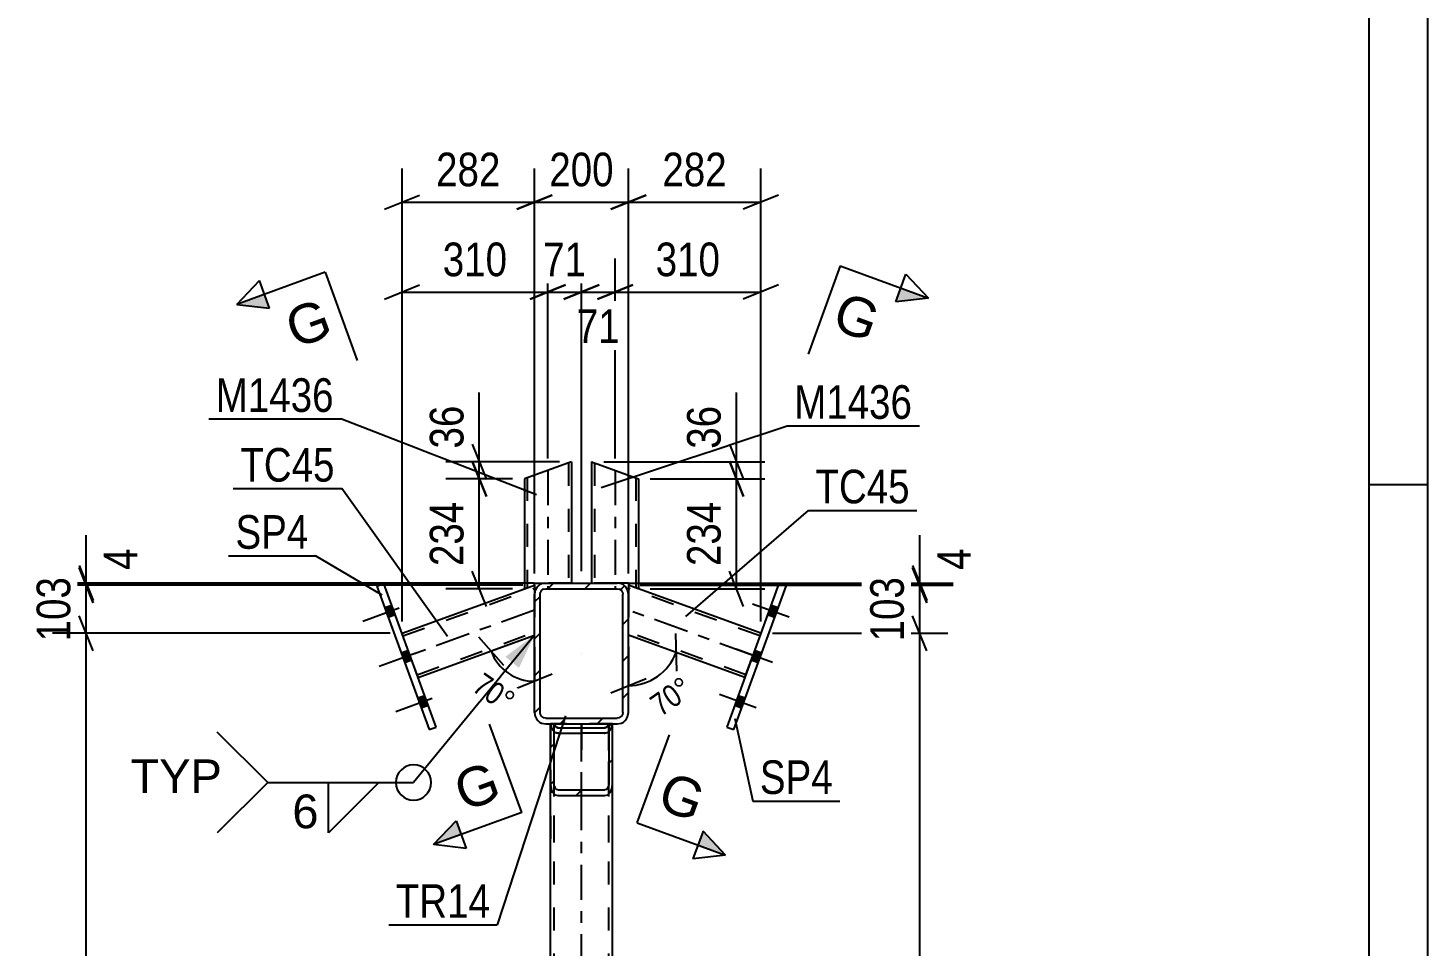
# Model space of a CAD drawing. Header units: millimetres. Extents: x -81 to 760, y -449 to 145.
# Drawn here: x 640.9 to 760.1, y -190 to -111.8 of the extents above; entities that cross this region are included whole.
import ezdxf

# ---------------------------------------------------------------- set-up
doc = ezdxf.new("R2010")
doc.units = ezdxf.units.MM
doc.linetypes.add('DXK_LINE_DOT2', pattern=[3.9198, 1.9599, -1.9599])
doc.linetypes.add('DXK_LINE_DOT3', pattern=[5.9187, 2.979, -0.9799, 0.9799, -0.9799])
doc.styles.add('Arial', font='ARIAL.TTF', dxfattribs={"height": 0.2})
doc.styles.add('Arial Narrow', font='ARIALN.TTF', dxfattribs={"height": 0.2})

# ---------------------------------------------------------------- blocks, each defined once
blk = doc.blocks.new('Unknown-389626899-1162 - 18990')
at = {"color": 5, "linetype": 'Continuous'}
for p, q in [((760.08, -448.66), (760.08, 145.34)), ((755.08, -443.66), (755.08, 140.34)), ((760.08, -150.66), (755.08, -150.66))]:
    blk.add_line(p, q, dxfattribs=at)
blk = doc.blocks.new('Part-389626899-33345 - 33341')
at = {"linetype": 'Continuous'}
h = blk.add_hatch(dxfattribs=at)
h.set_pattern_fill('', scale=0.7, style=0, pattern_type=0)
h.set_pattern_definition([(45, (685.3588, -176.199), (-1.57154, 1.57154), [])])
h.paths.add_polyline_path([(685.36, -171.04), (685.36, -176.2), (685.41, -176.56), (685.55, -176.87), (685.75, -177.08), (686, -177.15), (690, -177.15), (690.24, -177.08), (690.45, -176.87), (690.59, -176.56), (690.64, -176.2), (690.64, -171.04), (690.32, -171.04), (690.32, -176.2), (690.29, -176.38), (690.23, -176.53), (690.12, -176.64), (690, -176.67), (686, -176.67), (685.88, -176.64), (685.77, -176.53), (685.7, -176.38), (685.68, -176.2), (685.68, -171.04)])
at = {"color": 7, "linetype": 'DXK_LINE_DOT2'}
for p, q in [((685.36, -176.2), (685.36, -171.04)), ((685.36, -171.04), (685.38, -171.04)), ((685.7, -171.04), (685.38, -171.04)), ((685.41, -171.26), (685.38, -171.04)), ((685.68, -176.2), (685.68, -171.04)), ((685.68, -171.04), (685.7, -171.04)), ((690.62, -171.04), (690.3, -171.04)), ((690.32, -176.2), (690.32, -171.04)), ((690.62, -171.04), (690.59, -171.26)), ((690.64, -171.04), (690.62, -171.04)), ((690.64, -176.2), (690.64, -171.04)), ((686, -171.84), (685.75, -171.77)), ((686, -171.84), (690, -171.84)), ((690.24, -171.77), (690, -171.84))]:
    blk.add_line(p, q, dxfattribs=at)
at = {"color": 2, "linetype": 'Continuous'}
for p, q in [((685.36, -176.2), (685.36, -171.04)), ((685.68, -171.04), (685.36, -171.04)), ((685.68, -176.2), (685.68, -171.04)), ((685.7, -171.04), (685.7, -171.08)), ((685.88, -171.33), (686, -171.37)), ((686, -171.37), (690, -171.37)), ((690, -171.37), (690.12, -171.33)), ((690.29, -171.08), (690.3, -171.04)), ((690.64, -171.04), (690.32, -171.04)), ((690.32, -171.04), (690.32, -176.2)), ((690.64, -176.2), (690.64, -171.04)), ((685.36, -176.2), (685.41, -176.56)), ((685.7, -176.38), (685.68, -176.2)), ((690.32, -176.2), (690.29, -176.38)), ((690.59, -176.56), (690.64, -176.2)), ((685.75, -177.08), (686, -177.15)), ((686, -176.67), (685.88, -176.64)), ((686, -176.67), (690, -176.67)), ((686, -177.15), (690, -177.15)), ((690.12, -176.64), (690, -176.67)), ((690, -177.15), (690.24, -177.08))]:
    blk.add_line(p, q, dxfattribs=at)
at = {"color": 7, "linetype": 'DXK_LINE_DOT3'}
blk.add_line((688, -171.04), (688, -173.24), dxfattribs=at)
at = {"color": 7, "linetype": 'DXK_LINE_DOT2'}
for centre, start, end in [((686.25, -171.06), 192.9985, 235.0231), ((689.75, -171.06), 304.9769, 347.0015)]:
    blk.add_arc(centre, 0.863, start, end, dxfattribs=at)
at = {"color": 2, "linetype": 'Continuous'}
for centre, radius, start, end in [((686.12, -170.98), 0.432, 192.9985, 235.0231), ((689.87, -170.98), 0.432, 304.9769, 347.0015), ((686.12, -176.28), 0.432, 192.9985, 235.0231), ((689.87, -176.28), 0.432, 304.9769, 347.0015), ((686.25, -176.37), 0.863, 192.9985, 235.0231), ((689.75, -176.37), 0.863, 304.9769, 347.0015)]:
    blk.add_arc(centre, radius, start, end, dxfattribs=at)
blk = doc.blocks.new('Part-389626899-33349 - 33341')
at = {"color": 7, "linetype": 'DXK_LINE_DOT2'}
for p, q in [((685.36, -171.04), (690.64, -171.04)), ((685.36, -176.2), (685.36, -171.04)), ((685.68, -286.64), (685.68, -171.04)), ((690.32, -286.64), (690.32, -171.04)), ((690.64, -176.2), (690.64, -171.04))]:
    blk.add_line(p, q, dxfattribs=at)
at = {"color": 7, "linetype": 'DXK_LINE_DOT3'}
blk.add_line((688, -286.64), (688, -171.04), dxfattribs=at)
at = {"color": 2, "linetype": 'Continuous'}
for p, q in [((685.36, -281.49), (685.36, -176.2)), ((690.64, -281.49), (690.64, -176.2))]:
    blk.add_line(p, q, dxfattribs=at)
blk = doc.blocks.new('Part-389626899-33392 - 33341')
at = {"color": 2, "linetype": 'Continuous'}
for p, q in [((692, -159.22), (692, -159.73)), ((692, -159.73), (692, -160)), ((703.28, -163.32), (692.86, -159.53)), ((701.91, -167.08), (692, -163.47))]:
    blk.add_line(p, q, dxfattribs=at)
at = {"color": 7, "linetype": 'DXK_LINE_DOT2'}
for p, q in [((692.86, -159.53), (692, -159.22)), ((692, -159.22), (692, -159.26)), ((692, -159.26), (692, -159.37)), ((703.19, -163.55), (692, -159.47)), ((692, -160), (692, -163.47)), ((701.99, -166.86), (692, -163.22)), ((701.91, -167.08), (703.28, -163.32))]:
    blk.add_line(p, q, dxfattribs=at)
at = {"color": 7, "linetype": 'DXK_LINE_DOT3'}
blk.add_line((702.59, -165.2), (692, -161.35), dxfattribs=at)
blk = doc.blocks.new('Part-389626899-33352 - 33341')
at = {"color": 2, "linetype": 'Continuous'}
for p, q in [((672.72, -163.32), (683.14, -159.53)), ((684, -159.22), (684, -159.26)), ((684, -159.26), (684, -159.73)), ((684, -159.73), (684, -160)), ((674.09, -167.08), (684, -163.47))]:
    blk.add_line(p, q, dxfattribs=at)
at = {"color": 7, "linetype": 'DXK_LINE_DOT2'}
for p, q in [((672.8, -163.55), (684, -159.47)), ((683.14, -159.53), (684, -159.22)), ((684, -159.37), (684, -159.73)), ((684, -160), (684, -163.47)), ((674.01, -166.86), (684, -163.22)), ((674.09, -167.08), (672.72, -163.32)), ((684, -163.47), (684, -163.44))]:
    blk.add_line(p, q, dxfattribs=at)
at = {"color": 7, "linetype": 'DXK_LINE_DOT3'}
blk.add_line((684, -161.35), (673.41, -165.2), dxfattribs=at)
blk = doc.blocks.new('Part-389626899-33363 - 33341')
at = {"linetype": 'Continuous'}
h = blk.add_hatch(dxfattribs=at)
h.set_pattern_fill('', scale=0.7, style=0, pattern_type=0)
h.set_pattern_definition([(45, (683.9988, -170.0845), (-1.57154, 1.57154), [])])
h.paths.add_polyline_path([(684, -160), (684, -170.08), (684.07, -170.45), (684.28, -170.76), (684.59, -170.97), (684.96, -171.04), (691.04, -171.04), (691.41, -170.97), (691.72, -170.76), (691.93, -170.45), (692, -170.08), (692, -160), (691.93, -159.64), (691.72, -159.33), (691.41, -159.12), (691.04, -159.04), (684.96, -159.04), (684.59, -159.12), (684.28, -159.33), (684.07, -159.64)])
h.paths.add_polyline_path([(684.62, -159.67), (684.78, -159.56), (684.96, -159.52), (691.04, -159.52), (691.22, -159.56), (691.38, -159.67), (691.48, -159.82), (691.52, -160), (691.52, -170.08), (691.48, -170.27), (691.38, -170.42), (691.22, -170.53), (691.04, -170.56), (684.96, -170.56), (684.78, -170.53), (684.62, -170.42), (684.52, -170.27), (684.48, -170.08), (684.48, -160), (684.52, -159.82)])
at = {"color": 2, "linetype": 'Continuous'}
for p, q in [((684.07, -159.64), (684, -160)), ((684.96, -159.04), (684.59, -159.12)), ((684.78, -159.56), (684.96, -159.52)), ((684.96, -159.04), (691.04, -159.04)), ((684.96, -159.52), (691.04, -159.52)), ((691.41, -159.12), (691.04, -159.04)), ((691.04, -159.52), (691.22, -159.56)), ((692, -160), (691.93, -159.64)), ((684, -170.08), (684, -160)), ((684.48, -160), (684.52, -159.82)), ((684.48, -170.08), (684.48, -160)), ((691.48, -159.82), (691.52, -160)), ((691.52, -170.08), (691.52, -160)), ((692, -170.08), (692, -160)), ((684, -170.08), (684.07, -170.45)), ((684.52, -170.27), (684.48, -170.08)), ((691.52, -170.08), (691.48, -170.27)), ((691.93, -170.45), (692, -170.08)), ((684.59, -170.97), (684.96, -171.04)), ((684.96, -170.56), (684.78, -170.53)), ((684.96, -170.56), (691.04, -170.56)), ((684.96, -171.04), (691.04, -171.04)), ((691.22, -170.53), (691.04, -170.56)), ((691.04, -171.04), (691.41, -170.97))]:
    blk.add_line(p, q, dxfattribs=at)
at = {"color": 7, "linetype": 'DXK_LINE_DOT3'}
blk.add_line((688, -165.04), (688, -165.04), dxfattribs=at)
at = {"color": 2, "linetype": 'Continuous'}
for centre, radius, start, end in [((684.96, -160), 0.96, 112.5, 157.5), ((684.96, -160), 0.48, 112.5, 157.5), ((691.04, -160), 0.48, 22.5, 67.5), ((691.04, -160), 0.96, 22.5, 67.5), ((684.96, -170.08), 0.96, 202.5, 247.5), ((684.96, -170.08), 0.48, 202.5, 247.5), ((691.04, -170.08), 0.48, 292.5, 337.5), ((691.04, -170.08), 0.96, 292.5, 337.5)]:
    blk.add_arc(centre, radius, start, end, dxfattribs=at)
blk = doc.blocks.new('Bolt-389626899-33522 - 33341')
at = {"linetype": 'Continuous'}
for points in [[(672.15, -161.76), (671.85, -160.94), (671.25, -161.15), (671.55, -161.98)], [(672.15, -161.76), (671.85, -160.94), (671.25, -161.15), (671.55, -161.98)], [(672.15, -161.76), (671.85, -160.94), (671.25, -161.15), (671.55, -161.98)], [(673.56, -165.61), (673.26, -164.79), (672.65, -165.01), (672.96, -165.83)], [(673.56, -165.61), (673.26, -164.79), (672.65, -165.01), (672.96, -165.83)], [(674.96, -169.47), (674.66, -168.64), (674.06, -168.86), (674.36, -169.69)], [(674.96, -169.47), (674.66, -168.64), (674.06, -168.86), (674.36, -169.69)], [(674.96, -169.47), (674.66, -168.64), (674.06, -168.86), (674.36, -169.69)]]:
    blk.add_hatch(color=1, dxfattribs=at).paths.add_polyline_path(points)
at = {"color": 1, "linetype": 'Continuous'}
for p, q in [((671.85, -160.94), (671.25, -161.15)), ((671.85, -160.94), (671.25, -161.15)), ((671.85, -160.94), (671.25, -161.15)), ((672.49, -161.17), (669.37, -162.31)), ((672.49, -161.17), (669.37, -162.31)), ((672.49, -161.17), (669.37, -162.31)), ((672.15, -161.76), (671.55, -161.98)), ((672.15, -161.76), (671.55, -161.98)), ((672.15, -161.76), (671.55, -161.98)), ((673.9, -165.02), (670.78, -166.16)), ((673.9, -165.02), (670.78, -166.16)), ((673.26, -164.79), (672.65, -165.01)), ((673.26, -164.79), (672.65, -165.01)), ((673.56, -165.61), (672.96, -165.83)), ((673.56, -165.61), (672.96, -165.83)), ((675.3, -168.88), (672.18, -170.01)), ((675.3, -168.88), (672.18, -170.01)), ((675.3, -168.88), (672.18, -170.01)), ((674.66, -168.64), (674.06, -168.86)), ((674.66, -168.64), (674.06, -168.86)), ((674.66, -168.64), (674.06, -168.86)), ((674.96, -169.47), (674.36, -169.69)), ((674.96, -169.47), (674.36, -169.69)), ((674.96, -169.47), (674.36, -169.69))]:
    blk.add_line(p, q, dxfattribs=at)
blk = doc.blocks.new('Bolt-389626899-33523 - 33341')
at = {"linetype": 'Continuous'}
for points in [[(704.44, -161.98), (704.75, -161.15), (704.14, -160.94), (703.84, -161.76)], [(704.44, -161.98), (704.75, -161.15), (704.14, -160.94), (703.84, -161.76)], [(704.44, -161.98), (704.75, -161.15), (704.14, -160.94), (703.84, -161.76)], [(703.04, -165.83), (703.34, -165.01), (702.74, -164.79), (702.44, -165.62)], [(703.04, -165.83), (703.34, -165.01), (702.74, -164.79), (702.44, -165.62)], [(701.64, -169.69), (701.94, -168.86), (701.34, -168.64), (701.04, -169.47)], [(701.64, -169.69), (701.94, -168.86), (701.34, -168.64), (701.04, -169.47)], [(701.64, -169.69), (701.94, -168.86), (701.34, -168.64), (701.04, -169.47)]]:
    blk.add_hatch(color=1, dxfattribs=at).paths.add_polyline_path(points)
at = {"color": 1, "linetype": 'Continuous'}
for p, q in [((705.68, -161.96), (702.56, -160.83)), ((705.68, -161.96), (702.56, -160.83)), ((705.68, -161.96), (702.56, -160.83)), ((704.75, -161.15), (704.14, -160.94)), ((704.75, -161.15), (704.14, -160.94)), ((704.75, -161.15), (704.14, -160.94)), ((704.44, -161.98), (703.84, -161.76)), ((704.44, -161.98), (703.84, -161.76)), ((704.44, -161.98), (703.84, -161.76)), ((704.28, -165.82), (701.16, -164.68)), ((704.28, -165.82), (701.16, -164.68)), ((703.04, -165.83), (702.44, -165.62)), ((703.04, -165.83), (702.44, -165.62)), ((703.34, -165.01), (702.74, -164.79)), ((703.34, -165.01), (702.74, -164.79)), ((702.88, -169.67), (699.76, -168.53)), ((702.88, -169.67), (699.76, -168.53)), ((702.88, -169.67), (699.76, -168.53)), ((701.94, -168.86), (701.34, -168.64)), ((701.94, -168.86), (701.34, -168.64)), ((701.94, -168.86), (701.34, -168.64)), ((701.64, -169.69), (701.04, -169.47)), ((701.64, -169.69), (701.04, -169.47)), ((701.64, -169.69), (701.04, -169.47))]:
    blk.add_line(p, q, dxfattribs=at)
blk = doc.blocks.new('Part-389626899-33395 - 33341')
at = {"color": 2, "linetype": 'Continuous'}
for p, q in [((670.58, -159.31), (671.18, -159.09)), ((670.58, -159.31), (675.03, -171.53)), ((675.63, -171.31), (671.18, -159.09)), ((675.03, -171.53), (675.63, -171.31))]:
    blk.add_line(p, q, dxfattribs=at)
at = {"color": 7, "linetype": 'DXK_LINE_DOT3'}
blk.add_line((673.11, -165.31), (673.11, -165.31), dxfattribs=at)
blk = doc.blocks.new('Part-389626899-33396 - 33341')
at = {"color": 2, "linetype": 'Continuous'}
for p, q in [((704.81, -159.09), (700.37, -171.31)), ((700.97, -171.53), (705.42, -159.31)), ((705.42, -159.31), (704.81, -159.09)), ((700.37, -171.31), (700.97, -171.53))]:
    blk.add_line(p, q, dxfattribs=at)
at = {"color": 7, "linetype": 'DXK_LINE_DOT3'}
blk.add_line((702.89, -165.31), (702.89, -165.31), dxfattribs=at)
blk = doc.blocks.new('Part-389626899-33447 - 33341')
at = {"color": 7, "linetype": 'DXK_LINE_DOT2'}
for p, q in [((690.64, -171.04), (685.36, -171.04)), ((685.36, -171.04), (685.36, -181.15)), ((685.38, -171.04), (685.41, -171.26)), ((685.68, -181.15), (685.68, -171.04)), ((685.68, -171.04), (685.7, -171.04)), ((685.7, -171.08), (685.7, -171.04)), ((686, -171.37), (685.88, -171.33)), ((686, -171.37), (690, -171.37)), ((690.12, -171.33), (690, -171.37)), ((690.3, -171.04), (690.29, -171.08)), ((690.32, -181.15), (690.32, -171.04)), ((690.59, -171.26), (690.62, -171.04)), ((690.64, -181.15), (690.64, -171.04)), ((685.75, -171.77), (685.88, -171.81)), ((685.88, -171.81), (686, -171.84)), ((690, -171.84), (686, -171.84)), ((690, -171.84), (690.23, -171.78)), ((690.23, -171.78), (690.24, -171.77))]:
    blk.add_line(p, q, dxfattribs=at)
at = {"color": 7, "linetype": 'DXK_LINE_DOT3'}
blk.add_line((688, -178.19), (688, -171.04), dxfattribs=at)
at = {"color": 7, "linetype": 'DXK_LINE_DOT2'}
for centre, radius, start, end in [((686.25, -171.06), 0.863, 192.9985, 235.0231), ((686.12, -170.98), 0.432, 192.9985, 235.0231), ((689.87, -170.98), 0.432, 304.9769, 347.0015), ((689.75, -171.06), 0.863, 304.9769, 347.0015)]:
    blk.add_arc(centre, radius, start, end, dxfattribs=at)
blk = doc.blocks.new('Part-389626899-63483 - 33341')
at = {"color": 2, "linetype": 'Continuous'}
for p, q in [((688.86, -148.71), (688.86, -159.04)), ((688.86, -148.71), (688.89, -148.72)), ((688.89, -148.72), (689, -148.76)), ((689, -148.76), (689.34, -148.89)), ((689.34, -148.89), (692.86, -150.17)), ((692.86, -150.17), (692.86, -159.53)), ((692, -159.04), (691.04, -159.04)), ((692, -159.04), (692, -159.22)), ((692.82, -159.52), (692, -159.22)), ((692.86, -159.53), (692.82, -159.52))]:
    blk.add_line(p, q, dxfattribs=at)
at = {"color": 7, "linetype": 'DXK_LINE_DOT2'}
for p, q in [((689, -148.76), (689.24, -148.85)), ((689.1, -148.8), (689.1, -159.04)), ((689.1, -148.8), (689.11, -148.81)), ((689.15, -148.82), (689.34, -148.89)), ((692.62, -150.08), (692.62, -159.44)), ((691.04, -159.04), (688.86, -159.04)), ((692.86, -159.53), (692.86, -159.53))]:
    blk.add_line(p, q, dxfattribs=at)
at = {"color": 7, "linetype": 'DXK_LINE_DOT3'}
blk.add_line((690.86, -149.44), (690.86, -159.53), dxfattribs=at)
blk = doc.blocks.new('Part-389626899-63487 - 33341')
at = {"color": 2, "linetype": 'Continuous'}
for p, q in [((687.14, -148.71), (683.14, -150.16)), ((687.14, -148.71), (687.14, -159.04)), ((683.14, -150.16), (683.14, -159.53)), ((683.14, -159.53), (684, -159.22)), ((684, -159.22), (684, -159.04)), ((684, -159.04), (684.96, -159.04))]:
    blk.add_line(p, q, dxfattribs=at)
at = {"color": 7, "linetype": 'DXK_LINE_DOT2'}
for p, q in [((686.9, -148.8), (686.9, -159.04)), ((683.38, -150.08), (683.4, -150.07)), ((683.38, -150.08), (683.38, -159.44)), ((687.14, -159.04), (684.96, -159.04))]:
    blk.add_line(p, q, dxfattribs=at)
at = {"color": 7, "linetype": 'DXK_LINE_DOT3'}
blk.add_line((685.14, -149.44), (685.14, -159.53), dxfattribs=at)
blk = doc.blocks.new('StraightDimension-389626899-72037 - 33341')
at = {"color": 7, "linetype": 'Continuous'}
for p, q in [((690.86, -148.44), (690.86, -131.4)), ((703.28, -162.32), (703.28, -131.4)), ((689.36, -134.85), (692.36, -133.65)), ((690.86, -134.25), (703.28, -134.25)), ((704.78, -133.65), (701.78, -134.85))]:
    blk.add_line(p, q, dxfattribs=at)
at = {"color": 0}
blk.add_wipeout([(700.41, -133.5), (700.41, -129.3), (693.72, -129.3), (693.72, -133.5)], dxfattribs=at)
at = {"color": 3, "style": 'Arial Narrow'}
blk.add_text('310', height=2.863, dxfattribs=at).set_placement((694.32, -132.9))
blk = doc.blocks.new('StraightDimension-389626899-72040 - 33341')
at = {"color": 7, "linetype": 'Continuous'}
for p, q in [((672.72, -162.32), (672.72, -131.4)), ((685.14, -148.44), (685.14, -131.4)), ((671.22, -134.85), (674.22, -133.65)), ((672.72, -134.25), (685.14, -134.25)), ((686.64, -133.65), (683.64, -134.85))]:
    blk.add_line(p, q, dxfattribs=at)
at = {"color": 0}
blk.add_wipeout([(682.27, -133.5), (682.27, -129.3), (675.59, -129.3), (675.59, -133.5)], dxfattribs=at)
at = {"color": 3, "style": 'Arial Narrow'}
blk.add_text('310', height=2.863, dxfattribs=at).set_placement((676.19, -132.9))
blk = doc.blocks.new('StraightDimension-389626899-44407 - 33341')
at = {"color": 7, "linetype": 'Continuous'}
for p, q in [((716.8, -159.04), (716.8, -154.97)), ((716.8, -159.04), (716.8, -154.97)), ((716.2, -157.54), (717.4, -160.54)), ((717.4, -160.72), (716.2, -157.72)), ((692.04, -159.04), (719.65, -159.04)), ((693, -159.22), (719.65, -159.22)), ((716.8, -159.22), (716.8, -159.04))]:
    blk.add_line(p, q, dxfattribs=at)
at = {"color": 0}
blk.add_wipeout([(721.75, -155.49), (717.55, -155.49), (717.55, -158.52), (721.75, -158.52)], dxfattribs=at)
at = {"color": 3, "style": 'Arial Narrow'}
blk.add_text('4', height=2.86, rotation=90.0002, dxfattribs=at).set_placement((721.15, -157.92))
blk = doc.blocks.new('StraightDimension-389626899-44409 - 33341')
at = {"color": 7, "linetype": 'Continuous'}
for p, q in [((717.4, -164.82), (716.2, -161.82)), ((704.27, -163.32), (719.2, -163.32)), ((716.8, -298.09), (716.8, -163.32))]:
    blk.add_line(p, q, dxfattribs=at)
blk = doc.blocks.new('StraightDimension-389626899-44296 - 33341')
at = {"color": 7, "linetype": 'Continuous'}
for p, q in [((645.82, -159.04), (645.82, -154.97)), ((645.82, -159.04), (645.82, -154.97)), ((645.22, -157.54), (646.42, -160.54)), ((646.42, -160.72), (645.22, -157.72)), ((683.96, -159.04), (643.42, -159.04)), ((683, -159.22), (643.42, -159.22)), ((645.82, -159.22), (645.82, -159.04))]:
    blk.add_line(p, q, dxfattribs=at)
at = {"color": 0}
blk.add_wipeout([(650.77, -155.49), (646.57, -155.49), (646.57, -158.52), (650.77, -158.52)], dxfattribs=at)
at = {"color": 3, "style": 'Arial Narrow'}
blk.add_text('4', height=2.86, rotation=90.0002, dxfattribs=at).set_placement((650.17, -157.92))
blk = doc.blocks.new('StraightDimension-389626899-44297 - 33341')
at = {"color": 7, "linetype": 'Continuous'}
for p, q in [((645.22, -157.72), (646.42, -160.72)), ((683, -159.22), (642.97, -159.22)), ((645.82, -163.32), (645.82, -159.22)), ((646.42, -164.82), (645.22, -161.82)), ((671.72, -163.32), (642.97, -163.32))]:
    blk.add_line(p, q, dxfattribs=at)
at = {"color": 0}
blk.add_wipeout([(645.07, -157.93), (640.87, -157.93), (640.87, -164.61), (645.07, -164.61)], dxfattribs=at)
at = {"color": 3, "style": 'Arial Narrow'}
blk.add_text('103', height=2.863, rotation=90.0002, dxfattribs=at).set_placement((644.47, -164.01))
blk = doc.blocks.new('StraightDimension-389626899-44298 - 33341')
at = {"color": 7, "linetype": 'Continuous'}
for p, q in [((646.42, -164.82), (645.22, -161.82)), ((671.72, -163.32), (642.97, -163.32)), ((645.82, -298.09), (645.82, -163.32))]:
    blk.add_line(p, q, dxfattribs=at)
blk = doc.blocks.new('AngleDimension-389626899-44359 - 33341')
at = {"color": 7, "linetype": 'Continuous'}
for p, q in [((679.22, -163.62), (681.37, -166.03)), ((680.3, -164.82), (684, -163.47)), ((684, -167.41), (684, -163.47)), ((684, -164.47), (684, -167.41)), ((685.5, -166.81), (682.5, -168.01))]:
    blk.add_line(p, q, dxfattribs=at)
blk.add_arc((684, -163.47), 3.94, 199.9997, 270, dxfattribs=at)
at = {"color": 0}
blk.add_wipeout([(681.55, -170.72), (683.16, -168.43), (679.63, -165.96), (678.03, -168.25)], dxfattribs=at)
at = {"color": 3, "style": 'Arial Narrow'}
blk.add_text('70°', height=1.909, rotation=-35.002, dxfattribs=at).set_placement((678.58, -168.15))
blk = doc.blocks.new('AngleDimension-389626899-44374 - 33341')
at = {"color": 7, "linetype": 'Continuous'}
for p, q in [((696.05, -164.95), (692, -163.47)), ((692, -167.78), (692, -163.47)), ((692, -164.47), (692, -167.78)), ((696, -163.33), (696.1, -166.56)), ((690.5, -168.38), (693.5, -167.18))]:
    blk.add_line(p, q, dxfattribs=at)
blk.add_arc((692, -163.47), 4.31, 270, 340, dxfattribs=at)
at = {"color": 0}
blk.add_wipeout([(698.18, -168.55), (696.58, -166.26), (693.05, -168.73), (694.66, -171.02)], dxfattribs=at)
at = {"color": 3, "style": 'Arial Narrow'}
blk.add_text('70°', height=1.909, rotation=35.002, dxfattribs=at).set_placement((694.75, -170.47))
blk = doc.blocks.new('StraightDimension-389626899-44408 - 33341')
at = {"color": 7, "linetype": 'Continuous'}
for p, q in [((716.2, -157.72), (717.4, -160.72)), ((693, -159.22), (719.2, -159.22)), ((716.8, -163.32), (716.8, -159.22)), ((717.4, -164.82), (716.2, -161.82)), ((704.27, -163.32), (719.2, -163.32))]:
    blk.add_line(p, q, dxfattribs=at)
at = {"color": 0}
blk.add_wipeout([(716.05, -157.93), (711.85, -157.93), (711.85, -164.61), (716.05, -164.61)], dxfattribs=at)
at = {"color": 3, "style": 'Arial Narrow'}
blk.add_text('103', height=2.863, rotation=90.0002, dxfattribs=at).set_placement((715.45, -164.01))
blk = doc.blocks.new('StraightDimension-389626899-44428 - 33341')
at = {"color": 7, "linetype": 'Continuous'}
for p, q in [((692, -158.22), (692, -123.74)), ((703.27, -162.32), (703.27, -123.74)), ((690.5, -127.19), (693.5, -125.99)), ((704.77, -125.99), (701.77, -127.19)), ((692, -126.59), (703.27, -126.59))]:
    blk.add_line(p, q, dxfattribs=at)
at = {"color": 0}
blk.add_wipeout([(700.98, -125.84), (700.98, -121.64), (694.29, -121.64), (694.29, -125.84)], dxfattribs=at)
at = {"color": 3, "style": 'Arial Narrow'}
blk.add_text('282', height=2.863, dxfattribs=at).set_placement((694.89, -125.24))
blk = doc.blocks.new('StraightDimension-389626899-44429 - 33341')
at = {"color": 7, "linetype": 'Continuous'}
for p, q in [((684, -158.22), (684, -123.74)), ((692, -158.22), (692, -123.74)), ((682.5, -127.19), (685.5, -125.99)), ((693.5, -125.99), (690.5, -127.19)), ((684, -126.59), (692, -126.59))]:
    blk.add_line(p, q, dxfattribs=at)
at = {"color": 0}
blk.add_wipeout([(691.34, -125.84), (691.34, -121.64), (684.66, -121.64), (684.66, -125.84)], dxfattribs=at)
at = {"color": 3, "style": 'Arial Narrow'}
blk.add_text('200', height=2.863, dxfattribs=at).set_placement((685.26, -125.24))
blk = doc.blocks.new('StraightDimension-389626899-44430 - 33341')
at = {"color": 7, "linetype": 'Continuous'}
for p, q in [((672.72, -162.32), (672.72, -123.74)), ((684, -158.22), (684, -123.74)), ((671.22, -127.19), (674.22, -125.99)), ((685.5, -125.99), (682.5, -127.19)), ((672.72, -126.59), (684, -126.59))]:
    blk.add_line(p, q, dxfattribs=at)
at = {"color": 0}
blk.add_wipeout([(681.7, -125.84), (681.7, -121.64), (675.02, -121.64), (675.02, -125.84)], dxfattribs=at)
at = {"color": 3, "style": 'Arial Narrow'}
blk.add_text('282', height=2.863, dxfattribs=at).set_placement((675.62, -125.24))
blk = doc.blocks.new('StraightDimension-389626899-72038 - 33341')
at = {"color": 7, "linetype": 'Continuous'}
for p, q in [((688, -158.04), (688, -131.85)), ((690.86, -148.44), (690.86, -131.85)), ((686.5, -134.85), (689.5, -133.65)), ((688, -134.25), (690.86, -134.25)), ((692.36, -133.65), (689.36, -134.85))]:
    blk.add_line(p, q, dxfattribs=at)
at = {"color": 0}
blk.add_wipeout([(691.86, -139.2), (691.86, -135), (687, -135), (687, -139.2)], dxfattribs=at)
at = {"color": 3, "style": 'Arial Narrow'}
blk.add_text('71', height=2.863, dxfattribs=at).set_placement((687.6, -138.6))
blk = doc.blocks.new('StraightDimension-389626899-72039 - 33341')
at = {"color": 7, "linetype": 'Continuous'}
for p, q in [((685.14, -148.44), (685.14, -131.4)), ((688, -158.04), (688, -131.4)), ((683.64, -134.85), (686.64, -133.65)), ((685.14, -134.25), (688, -134.25)), ((689.5, -133.65), (686.5, -134.85))]:
    blk.add_line(p, q, dxfattribs=at)
at = {"color": 0}
blk.add_wipeout([(689, -133.5), (689, -129.3), (684.14, -129.3), (684.14, -133.5)], dxfattribs=at)
at = {"color": 3, "style": 'Arial Narrow'}
blk.add_text('71', height=2.863, dxfattribs=at).set_placement((684.74, -132.9))
blk = doc.blocks.new('StraightDimension-389626899-72070 - 33341')
at = {"color": 7, "linetype": 'Continuous'}
for p, q in [((679.3, -148.71), (679.3, -142.8)), ((679.3, -148.71), (679.3, -142.8)), ((678.7, -147.21), (679.9, -150.21)), ((686.14, -148.71), (676.45, -148.71)), ((679.9, -151.66), (678.7, -148.66)), ((679.3, -150.16), (679.3, -148.71)), ((682.14, -150.16), (676.45, -150.16))]:
    blk.add_line(p, q, dxfattribs=at)
at = {"color": 0}
blk.add_wipeout([(678.55, -143.33), (674.35, -143.33), (674.35, -148.18), (678.55, -148.18)], dxfattribs=at)
at = {"color": 3, "style": 'Arial Narrow'}
blk.add_text('36', height=2.863, rotation=90.0002, dxfattribs=at).set_placement((677.95, -147.58))
blk = doc.blocks.new('StraightDimension-389626899-72071 - 33341')
at = {"color": 7, "linetype": 'Continuous'}
for p, q in [((678.7, -148.66), (679.9, -151.66)), ((682.14, -150.16), (676.45, -150.16)), ((679.3, -159.53), (679.3, -150.16)), ((679.9, -161.03), (678.7, -158.03)), ((682.14, -159.53), (676.45, -159.53))]:
    blk.add_line(p, q, dxfattribs=at)
at = {"color": 0}
blk.add_wipeout([(678.55, -151.51), (674.35, -151.51), (674.35, -158.19), (678.55, -158.19)], dxfattribs=at)
at = {"color": 3, "style": 'Arial Narrow'}
blk.add_text('234', height=2.863, rotation=90.0002, dxfattribs=at).set_placement((677.95, -157.59))
blk = doc.blocks.new('StraightDimension-389626899-72074 - 33341')
at = {"color": 7, "linetype": 'Continuous'}
for p, q in [((701.2, -148.72), (701.2, -142.82)), ((701.2, -148.72), (701.2, -142.82)), ((700.6, -147.22), (701.8, -150.22)), ((689.89, -148.72), (703.6, -148.72)), ((701.8, -151.67), (700.6, -148.67)), ((701.2, -150.17), (701.2, -148.72)), ((693.86, -150.17), (703.6, -150.17))]:
    blk.add_line(p, q, dxfattribs=at)
at = {"color": 0}
blk.add_wipeout([(700.45, -143.34), (696.25, -143.34), (696.25, -148.2), (700.45, -148.2)], dxfattribs=at)
at = {"color": 3, "style": 'Arial Narrow'}
blk.add_text('36', height=2.863, rotation=90.0002, dxfattribs=at).set_placement((699.85, -147.6))
blk = doc.blocks.new('StraightDimension-389626899-72075 - 33341')
at = {"color": 7, "linetype": 'Continuous'}
for p, q in [((700.6, -148.67), (701.8, -151.67)), ((693.86, -150.17), (703.6, -150.17)), ((701.2, -159.53), (701.2, -150.17)), ((701.8, -161.03), (700.6, -158.03)), ((693.86, -159.53), (703.6, -159.53))]:
    blk.add_line(p, q, dxfattribs=at)
at = {"color": 0}
blk.add_wipeout([(700.45, -151.51), (696.25, -151.51), (696.25, -158.19), (700.45, -158.19)], dxfattribs=at)
at = {"color": 3, "style": 'Arial Narrow'}
blk.add_text('234', height=2.863, rotation=90.0002, dxfattribs=at).set_placement((699.85, -157.59))
blk = doc.blocks.new('WeldMark-389626899-71169 - 33341')
at = {"linetype": 'Continuous'}
blk.add_hatch(color=30, dxfattribs=at).paths.add_polyline_path([(681.52, -165.32), (684, -163.47), (682.68, -166.27)])
at = {"color": 30, "linetype": 'Continuous'}
for p in [(684, -163.47), (661.28, -176.03)]:
    blk.add_line(p, (673.7, -176.03), dxfattribs=at)
at = {"color": 3, "linetype": 'Continuous'}
for p, q in [((661.28, -176.03), (656.99, -171.75)), ((661.28, -176.03), (656.99, -180.32)), ((666.46, -176.03), (670.74, -176.03)), ((670.74, -176.03), (666.46, -180.32)), ((666.46, -180.32), (666.46, -176.03))]:
    blk.add_line(p, q, dxfattribs=at)
for start, end in [(90, 270), (270, 90)]:
    blk.add_arc((673.7, -176.03), 1.5, start, end, dxfattribs=at)
at = {"color": 0}
blk.add_wipeout([(665.8, -180.13), (665.8, -176.73), (663.18, -176.73), (663.18, -180.13)], dxfattribs=at)
at = {"color": 3, "style": 'Arial'}
blk.add_text('6', height=2.87, dxfattribs=at).set_placement((663.38, -179.93))
at = {"color": 0, "linetype": 'Continuous'}
blk.add_wipeout([(657.38, -176.93), (657.38, -173.93), (649.6, -173.93), (649.6, -176.93)], dxfattribs=at)
blk.add_wipeout([(657.38, -176.93), (657.38, -173.93), (649.6, -173.93), (649.6, -176.93)], dxfattribs=at)
at = {"color": 3, "linetype": 'Continuous', "style": 'Arial'}
blk.add_text('TYP', height=2.865, dxfattribs=at).set_placement((649.6, -176.93))
blk = doc.blocks.new('Mark-389626899-34966 - 33341')
at = {"color": 30, "linetype": 'Continuous'}
for p, q in [((701.05, -170.58), (702.59, -177.61)), ((702.59, -177.61), (710, -177.61))]:
    blk.add_line(p, q, dxfattribs=at)
at = {"color": 0}
blk.add_wipeout([(709.4, -177.01), (709.4, -174.01), (703.19, -174.01), (703.19, -177.01)], dxfattribs=at)
blk.add_wipeout([(709.4, -177.01), (709.4, -174.01), (703.19, -174.01), (703.19, -177.01)], dxfattribs=at)
at = {"color": 3, "style": 'Arial Narrow'}
blk.add_text('SP4', height=2.863, dxfattribs=at).set_placement((703.19, -177.01))
blk = doc.blocks.new('Mark-389626899-47247 - 33341')
at = {"color": 30, "linetype": 'Continuous'}
for p, q in [((696.9, -161.88), (707.32, -152.85)), ((707.32, -152.85), (716.56, -152.85))]:
    blk.add_line(p, q, dxfattribs=at)
at = {"color": 0}
blk.add_wipeout([(715.96, -152.25), (715.96, -149.25), (707.92, -149.25), (707.92, -152.25)], dxfattribs=at)
blk.add_wipeout([(715.96, -152.25), (715.96, -149.25), (707.92, -149.25), (707.92, -152.25)], dxfattribs=at)
at = {"color": 3, "style": 'Arial Narrow'}
blk.add_text('TC45', height=2.863, dxfattribs=at).set_placement((707.92, -152.25))
blk = doc.blocks.new('Mark-389626899-47244 - 33341')
at = {"color": 30, "linetype": 'Continuous'}
for p in [(686.65, -170.35), (671.59, -188.16)]:
    blk.add_line(p, (680.83, -188.16), dxfattribs=at)
at = {"color": 0}
blk.add_wipeout([(680.23, -187.56), (680.23, -184.56), (672.19, -184.56), (672.19, -187.56)], dxfattribs=at)
blk.add_wipeout([(680.23, -187.56), (680.23, -184.56), (672.19, -184.56), (672.19, -187.56)], dxfattribs=at)
at = {"color": 3, "style": 'Arial Narrow'}
blk.add_text('TR14', height=2.863, dxfattribs=at).set_placement((672.19, -187.56))
blk = doc.blocks.new('Mark-389626899-34972 - 33341')
at = {"color": 30, "linetype": 'Continuous'}
for p in [(657.94, -156.72), (671.02, -160.06)]:
    blk.add_line(p, (665.35, -156.72), dxfattribs=at)
at = {"color": 0}
blk.add_wipeout([(664.75, -156.12), (664.75, -153.12), (658.54, -153.12), (658.54, -156.12)], dxfattribs=at)
blk.add_wipeout([(664.75, -156.12), (664.75, -153.12), (658.54, -153.12), (658.54, -156.12)], dxfattribs=at)
at = {"color": 3, "style": 'Arial Narrow'}
blk.add_text('SP4', height=2.863, dxfattribs=at).set_placement((658.54, -156.12))
blk = doc.blocks.new('Mark-389626899-47241 - 33341')
at = {"color": 30, "linetype": 'Continuous'}
for p in [(658.35, -151), (676.59, -163.58)]:
    blk.add_line(p, (667.59, -151), dxfattribs=at)
at = {"color": 0}
blk.add_wipeout([(666.99, -150.4), (666.99, -147.4), (658.95, -147.4), (658.95, -150.4)], dxfattribs=at)
blk.add_wipeout([(666.99, -150.4), (666.99, -147.4), (658.95, -147.4), (658.95, -150.4)], dxfattribs=at)
at = {"color": 3, "style": 'Arial Narrow'}
blk.add_text('TC45', height=2.863, dxfattribs=at).set_placement((658.95, -150.4))
blk = doc.blocks.new('SectionMark-389626899-47301 - 33341')
at = {"linetype": 'Continuous'}
for points in [[(661, -134.45), (661.43, -135.62), (658.65, -135.31)], [(677.32, -179.29), (677.75, -180.47), (675.4, -181.32)]]:
    blk.add_hatch(color=6, dxfattribs=at).paths.add_polyline_path(points)
at = {"color": 6, "linetype": 'Continuous'}
for p, q in [((658.65, -135.31), (660.57, -133.28)), ((661.43, -135.62), (660.57, -133.28)), ((658.65, -135.31), (661.43, -135.62)), ((675.4, -181.32), (677.32, -179.29)), ((677.32, -179.29), (678.18, -181.64)), ((678.18, -181.64), (675.4, -181.32))]:
    blk.add_line(p, q, dxfattribs=at)
at = {"color": 0, "linetype": 'Continuous'}
for points in [[(667.03, -137.84), (665.83, -134.56), (662.42, -135.8), (663.61, -139.09)], [(681.38, -177.28), (680.18, -174), (676.77, -175.24), (677.97, -178.53)]]:
    blk.add_wipeout(points, dxfattribs=at)
at = {"color": 6, "linetype": 'Continuous'}
for p, q in [((666.17, -132.57), (658.65, -135.31)), ((666.17, -132.57), (668.91, -140.09)), ((682.92, -178.59), (680.18, -171.07)), ((682.92, -178.59), (675.4, -181.32))]:
    blk.add_line(p, q, dxfattribs=at)
at = {"color": 3, "linetype": 'Continuous', "style": 'Arial'}
for p in [(663.61, -139.09), (677.97, -178.53)]:
    blk.add_text('G', height=3.34, rotation=20.002, dxfattribs=at).set_placement(p)
blk = doc.blocks.new('SectionMark-389626899-47304 - 33341')
at = {"linetype": 'Continuous'}
for points in [[(714.77, -135.09), (715.19, -133.91), (717.54, -134.77)], [(697.92, -181.36), (698.35, -180.19), (700.27, -182.22)]]:
    blk.add_hatch(color=6, dxfattribs=at).paths.add_polyline_path(points)
at = {"color": 6, "linetype": 'Continuous'}
for p, q in [((714.77, -135.09), (715.62, -132.74)), ((715.62, -132.74), (717.54, -134.77)), ((717.54, -134.77), (714.77, -135.09)), ((698.35, -180.19), (697.49, -182.54)), ((700.27, -182.22), (698.35, -180.19)), ((700.27, -182.22), (697.49, -182.54))]:
    blk.add_line(p, q, dxfattribs=at)
at = {"color": 0, "linetype": 'Continuous'}
for points in [[(712.58, -138.55), (713.78, -135.26), (710.37, -134.02), (709.17, -137.31)], [(697.7, -179.42), (698.9, -176.13), (695.49, -174.89), (694.29, -178.18)]]:
    blk.add_wipeout(points, dxfattribs=at)
at = {"color": 6, "linetype": 'Continuous'}
for p, q in [((710.02, -132.03), (707.29, -139.55)), ((710.02, -132.03), (717.54, -134.77)), ((692.75, -179.48), (695.49, -171.96)), ((692.75, -179.48), (700.27, -182.22))]:
    blk.add_line(p, q, dxfattribs=at)
at = {"color": 3, "linetype": 'Continuous', "style": 'Arial'}
for p in [(709.17, -137.31), (694.29, -178.18)]:
    blk.add_text('G', height=3.34, rotation=-20.002, dxfattribs=at).set_placement(p)
blk = doc.blocks.new('Mark-389626899-72057 - 33341')
at = {"color": 30, "linetype": 'Continuous'}
for p, q in [((689.67, -150.89), (705.51, -145.65)), ((705.51, -145.65), (716.77, -145.65))]:
    blk.add_line(p, q, dxfattribs=at)
at = {"color": 0}
blk.add_wipeout([(716.17, -145.05), (716.17, -142.05), (706.11, -142.05), (706.11, -145.05)], dxfattribs=at)
blk.add_wipeout([(716.17, -145.05), (716.17, -142.05), (706.11, -142.05), (706.11, -145.05)], dxfattribs=at)
at = {"color": 3, "style": 'Arial Narrow'}
blk.add_text('M1436', height=2.863, dxfattribs=at).set_placement((706.11, -145.05))
blk = doc.blocks.new('Mark-389626899-72064 - 33341')
at = {"color": 30, "linetype": 'Continuous'}
for p in [(656.26, -145.06), (684.18, -151.52)]:
    blk.add_line(p, (667.52, -145.06), dxfattribs=at)
at = {"color": 0}
blk.add_wipeout([(666.92, -144.46), (666.92, -141.46), (656.86, -141.46), (656.86, -144.46)], dxfattribs=at)
blk.add_wipeout([(666.92, -144.46), (666.92, -141.46), (656.86, -141.46), (656.86, -144.46)], dxfattribs=at)
at = {"color": 3, "style": 'Arial Narrow'}
blk.add_text('M1436', height=2.863, dxfattribs=at).set_placement((656.86, -144.46))

msp = doc.modelspace()

# ---------------------------------------------------------------- block references
for name in ['Unknown-389626899-1162 - 18990', 'Part-389626899-63487 - 33341', 'Part-389626899-63483 - 33341', 'Part-389626899-33395 - 33341', 'Part-389626899-33352 - 33341', 'Part-389626899-33363 - 33341', 'Part-389626899-33392 - 33341', 'Part-389626899-33396 - 33341', 'Bolt-389626899-33522 - 33341', 'Bolt-389626899-33523 - 33341', 'Part-389626899-33345 - 33341', 'Part-389626899-33349 - 33341', 'Part-389626899-33447 - 33341']:
    msp.add_blockref(name, (0, 0))

# ---------------------------------------------------------------- next in the draw order: block references
for name in ['StraightDimension-389626899-72040 - 33341', 'StraightDimension-389626899-72037 - 33341']:
    msp.add_blockref(name, (0, 0))

# ---------------------------------------------------------------- next in the draw order: block references
for name in ['StraightDimension-389626899-44296 - 33341', 'StraightDimension-389626899-44407 - 33341', 'StraightDimension-389626899-44409 - 33341']:
    msp.add_blockref(name, (0, 0))

# ---------------------------------------------------------------- next in the draw order: block references
for name in ['StraightDimension-389626899-44297 - 33341', 'AngleDimension-389626899-44374 - 33341', 'Mark-389626899-34966 - 33341']:
    msp.add_blockref(name, (0, 0))

# ---------------------------------------------------------------- next in the draw order: block references
for name in ['StraightDimension-389626899-44408 - 33341', 'StraightDimension-389626899-44298 - 33341']:
    msp.add_blockref(name, (0, 0))

# ---------------------------------------------------------------- next in the draw order: block references
for name in ['StraightDimension-389626899-44428 - 33341', 'AngleDimension-389626899-44359 - 33341']:
    msp.add_blockref(name, (0, 0))

# ---------------------------------------------------------------- next in the draw order: block references
for name in ['StraightDimension-389626899-44429 - 33341', 'WeldMark-389626899-71169 - 33341']:
    msp.add_blockref(name, (0, 0))

# ---------------------------------------------------------------- next in the draw order: block references
for name in ['StraightDimension-389626899-44430 - 33341', 'StraightDimension-389626899-72038 - 33341', 'Mark-389626899-47244 - 33341']:
    msp.add_blockref(name, (0, 0))

# ---------------------------------------------------------------- next in the draw order: block references
for name in ['StraightDimension-389626899-72039 - 33341', 'Mark-389626899-34972 - 33341']:
    msp.add_blockref(name, (0, 0))

# ---------------------------------------------------------------- next in the draw order: block references
for name in ['StraightDimension-389626899-72070 - 33341', 'StraightDimension-389626899-72074 - 33341']:
    msp.add_blockref(name, (0, 0))

# ---------------------------------------------------------------- next in the draw order: block references
for name in ['StraightDimension-389626899-72071 - 33341', 'StraightDimension-389626899-72075 - 33341']:
    msp.add_blockref(name, (0, 0))

# ---------------------------------------------------------------- next in the draw order: block references
for name in ['Mark-389626899-47241 - 33341', 'Mark-389626899-47247 - 33341']:
    msp.add_blockref(name, (0, 0))

# ---------------------------------------------------------------- next in the draw order: block references
for name in ['SectionMark-389626899-47304 - 33341', 'SectionMark-389626899-47301 - 33341']:
    msp.add_blockref(name, (0, 0))

# ---------------------------------------------------------------- next in the draw order: block references
for name in ['Mark-389626899-72064 - 33341', 'Mark-389626899-72057 - 33341']:
    msp.add_blockref(name, (0, 0))

doc.saveas('drawing.dxf')
